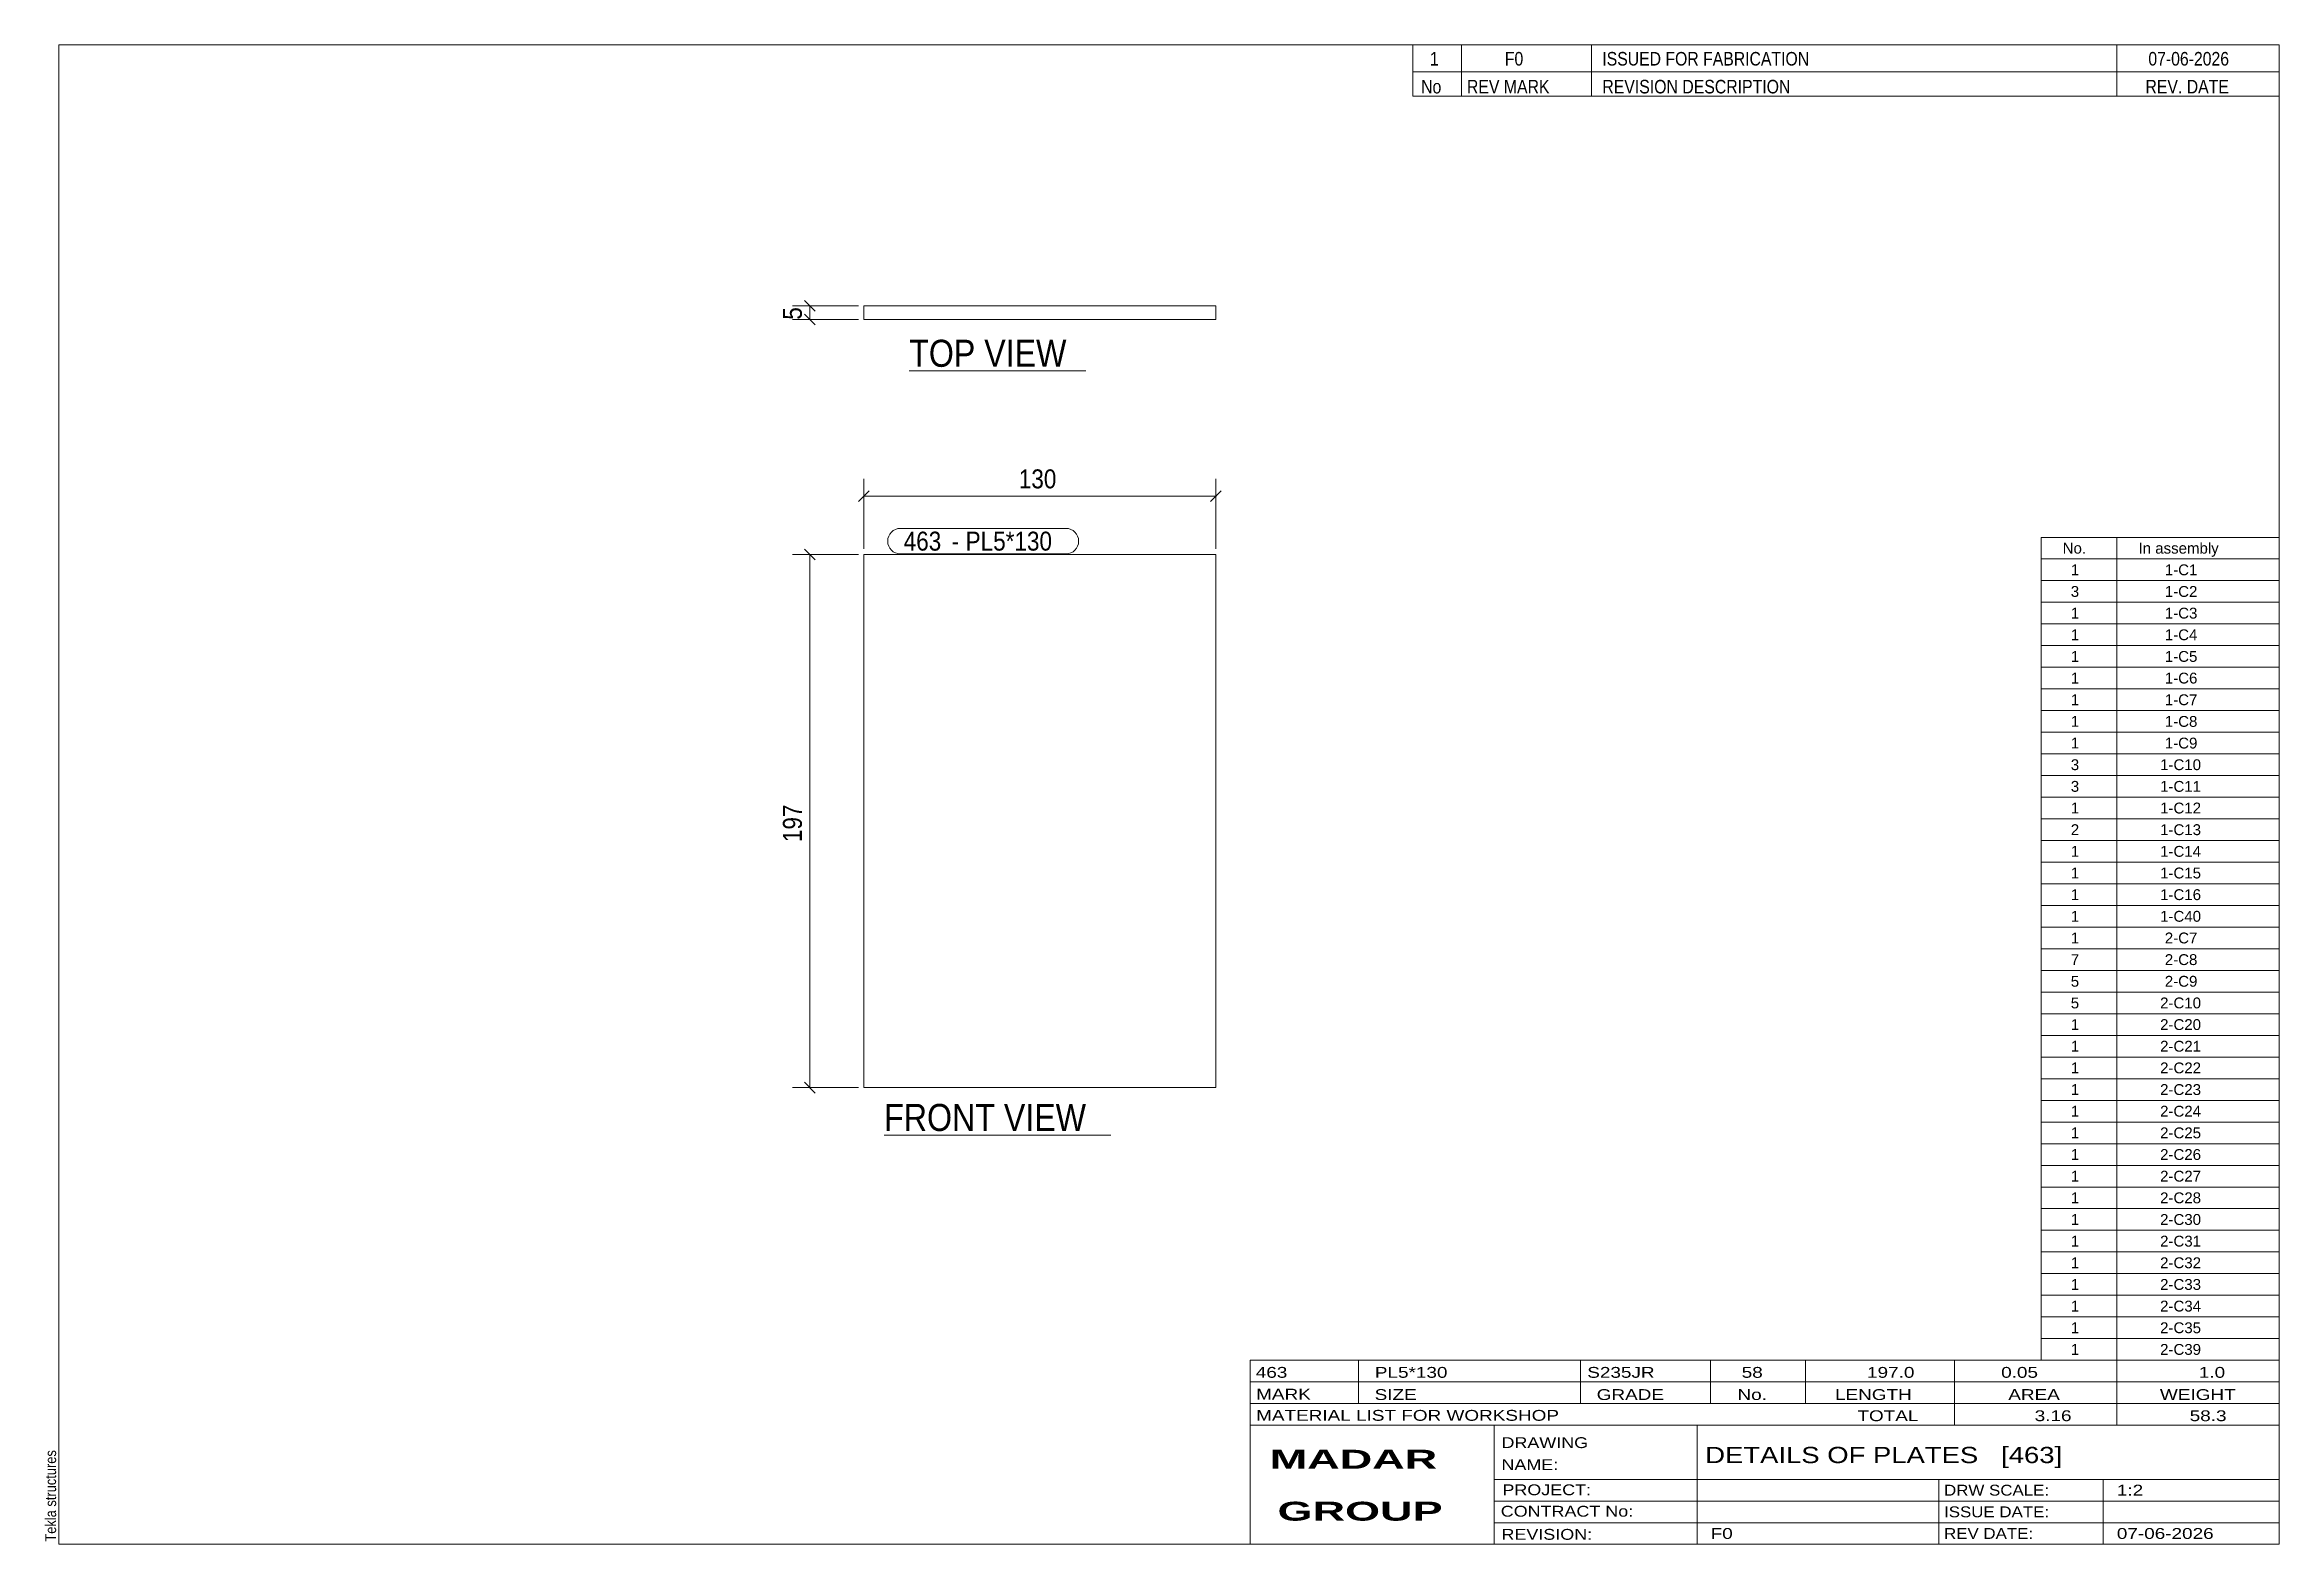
# Model space of a CAD drawing. Header units: millimetres. Extents: x 2 to 415, y 5 to 282.
import ezdxf

# ---------------------------------------------------------------- set-up
doc = ezdxf.new("R2010")
doc.units = ezdxf.units.MM
doc.linetypes.add('XKITLINE00', pattern=[0])
for name, color, linetype, lineweight in [('Dimensions', 7, 'Continuous', 0), ('DrawingSheet', 5, 'Continuous', 0), ('OtherObjectType', 7, 'Continuous', 0), ('Part', 2, 'Continuous', 0), ('PartMark', 7, 'Continuous', 0)]:
    doc.layers.add(name, color=color, linetype=linetype, lineweight=lineweight)
doc.styles.add('ARIAL', font='ARIAL.TTF')
doc.styles.add('ARIAL_BOLD', font='ARIALBD.TTF')
doc.styles.add('ARIAL_NARROW', font='ARIALN.TTF')

# ---------------------------------------------------------------- blocks, each defined once
blk = doc.blocks.new('*A1')
at = {"layer": 'Part', "color": 2, "linetype": 'XKITLINE00', "lineweight": 0}
for p, q in [((153.65, 89.35), (153.65, 187.85)), ((153.65, 187.85), (218.65, 187.85)), ((218.65, 187.85), (218.65, 89.35)), ((218.65, 89.35), (153.65, 89.35))]:
    blk.add_line(p, q, dxfattribs=at)
blk = doc.blocks.new('*A2')
at = {"layer": 'Part', "color": 2, "linetype": 'XKITLINE00', "lineweight": 0}
for p, q in [((153.65, 231.25), (153.65, 233.75)), ((218.65, 233.75), (153.65, 233.75)), ((218.65, 231.25), (153.65, 231.25)), ((218.65, 231.25), (218.65, 233.75))]:
    blk.add_line(p, q, dxfattribs=at)
blk = doc.blocks.new('*A3')
at = {"layer": 'DrawingSheet', "color": 5, "linetype": 'XKITLINE00', "lineweight": 0}
for p, q in [((415, 282), (5, 282)), ((5, 282), (5, 5)), ((415, 5), (415, 282)), ((5, 5), (415, 5))]:
    blk.add_line(p, q, dxfattribs=at)
at = {"layer": 'DrawingSheet', "color": 5, "style": 'ARIAL', "width": 0.85}
blk.add_text('Tekla structures', height=2, rotation=90, dxfattribs=at).set_placement((4.5, 5.5))
blk = doc.blocks.new('*A4')
at = {"layer": 'OtherObjectType', "color": 7, "linetype": 'XKITLINE00', "lineweight": 0}
for p, q in [((371, 191), (415, 191)), ((371, 187), (371, 191)), ((385, 187), (385, 191)), ((415, 187), (415, 191)), ((371, 187), (415, 187)), ((371, 183), (371, 187)), ((385, 183), (385, 187)), ((415, 183), (415, 187)), ((371, 183), (415, 183)), ((371, 179), (371, 183)), ((385, 179), (385, 183)), ((415, 179), (415, 183)), ((371, 179), (415, 179)), ((371, 175), (371, 179)), ((385, 175), (385, 179)), ((415, 175), (415, 179)), ((371, 175), (415, 175)), ((371, 171), (371, 175)), ((385, 171), (385, 175)), ((415, 171), (415, 175)), ((371, 171), (415, 171)), ((371, 167), (371, 171)), ((385, 167), (385, 171)), ((415, 167), (415, 171)), ((371, 167), (415, 167)), ((371, 163), (371, 167)), ((385, 163), (385, 167)), ((415, 163), (415, 167)), ((371, 163), (415, 163)), ((371, 159), (371, 163)), ((385, 159), (385, 163)), ((415, 159), (415, 163)), ((371, 159), (415, 159)), ((371, 155), (371, 159)), ((385, 155), (385, 159)), ((415, 155), (415, 159)), ((371, 155), (415, 155)), ((371, 151), (371, 155)), ((385, 151), (385, 155)), ((415, 151), (415, 155)), ((371, 151), (415, 151)), ((371, 147), (371, 151)), ((385, 147), (385, 151)), ((415, 147), (415, 151)), ((371, 147), (415, 147)), ((371, 143), (371, 147)), ((385, 143), (385, 147)), ((415, 143), (415, 147)), ((371, 143), (415, 143)), ((371, 139), (371, 143)), ((385, 139), (385, 143)), ((415, 139), (415, 143)), ((371, 139), (415, 139)), ((371, 135), (371, 139)), ((385, 135), (385, 139)), ((415, 135), (415, 139)), ((371, 135), (415, 135)), ((371, 131), (371, 135)), ((385, 131), (385, 135)), ((415, 131), (415, 135)), ((371, 131), (415, 131)), ((371, 127), (371, 131)), ((385, 127), (385, 131)), ((415, 127), (415, 131)), ((371, 127), (415, 127)), ((371, 123), (371, 127)), ((385, 123), (385, 127)), ((415, 123), (415, 127)), ((371, 123), (415, 123)), ((371, 119), (371, 123)), ((385, 119), (385, 123)), ((415, 119), (415, 123)), ((371, 119), (415, 119)), ((371, 115), (371, 119)), ((385, 115), (385, 119)), ((415, 115), (415, 119)), ((371, 115), (415, 115)), ((371, 111), (371, 115)), ((385, 111), (385, 115)), ((415, 111), (415, 115)), ((371, 111), (415, 111)), ((371, 107), (371, 111)), ((385, 107), (385, 111)), ((415, 107), (415, 111)), ((371, 107), (415, 107)), ((371, 103), (371, 107)), ((385, 103), (385, 107)), ((415, 103), (415, 107)), ((371, 103), (415, 103)), ((371, 99), (371, 103)), ((385, 99), (385, 103)), ((415, 99), (415, 103)), ((371, 99), (415, 99)), ((371, 95), (371, 99)), ((371, 95), (415, 95)), ((371, 91), (371, 95)), ((385, 95), (385, 99)), ((385, 91), (385, 95)), ((415, 95), (415, 99)), ((415, 91), (415, 95)), ((371, 91), (415, 91)), ((371, 87), (371, 91)), ((385, 87), (385, 91)), ((415, 87), (415, 91)), ((371, 87), (415, 87)), ((371, 83), (371, 87)), ((385, 83), (385, 87)), ((415, 83), (415, 87)), ((371, 83), (415, 83)), ((371, 79), (371, 83)), ((385, 79), (385, 83)), ((415, 79), (415, 83)), ((371, 79), (415, 79)), ((371, 75), (371, 79)), ((385, 75), (385, 79)), ((415, 75), (415, 79)), ((371, 75), (415, 75)), ((371, 71), (371, 75)), ((385, 71), (385, 75)), ((415, 71), (415, 75)), ((371, 71), (415, 71)), ((371, 67), (371, 71)), ((385, 67), (385, 71)), ((415, 67), (415, 71)), ((371, 67), (415, 67)), ((371, 63), (371, 67)), ((385, 63), (385, 67)), ((415, 63), (415, 67)), ((371, 63), (415, 63)), ((371, 59), (371, 63)), ((385, 59), (385, 63)), ((415, 59), (415, 63)), ((371, 59), (415, 59)), ((371, 55), (371, 59)), ((385, 55), (385, 59)), ((415, 55), (415, 59)), ((371, 55), (415, 55)), ((371, 51), (371, 55)), ((385, 51), (385, 55)), ((415, 51), (415, 55)), ((371, 51), (415, 51)), ((371, 47), (371, 51)), ((385, 47), (385, 51)), ((415, 47), (415, 51)), ((371, 47), (415, 47)), ((371, 43), (371, 47)), ((385, 43), (385, 47)), ((415, 43), (415, 47)), ((371, 43), (415, 43)), ((371, 39), (371, 43)), ((385, 39), (385, 43)), ((415, 39), (415, 43)), ((371, 39), (415, 39))]:
    blk.add_line(p, q, dxfattribs=at)
at = {"layer": 'OtherObjectType', "color": 7, "style": 'ARIAL_NARROW', "width": 1.211571}
for s, p in [('No.', (375, 188)), ('In assembly', (389, 188)), ('1', (376.5, 184)), ('1-C1', (393.86, 184)), ('3', (376.5, 180)), ('1-C2', (393.86, 180)), ('1', (376.5, 176)), ('1-C3', (393.86, 176)), ('1', (376.5, 172)), ('1-C4', (393.86, 172)), ('1', (376.5, 168)), ('1-C5', (393.86, 168)), ('1', (376.5, 164)), ('1-C6', (393.86, 164)), ('1', (376.5, 160)), ('1-C7', (393.86, 160)), ('1', (376.5, 156)), ('1-C8', (393.86, 156)), ('1', (376.5, 152)), ('1-C9', (393.86, 152)), ('3', (376.5, 148)), ('1-C10', (392.99, 148)), ('3', (376.5, 144)), ('1-C11', (392.99, 144)), ('1', (376.5, 140)), ('1-C12', (392.99, 140)), ('2', (376.5, 136)), ('1-C13', (392.99, 136)), ('1', (376.5, 132)), ('1-C14', (392.99, 132)), ('1', (376.5, 128)), ('1-C15', (392.99, 128)), ('1', (376.5, 124)), ('1-C16', (392.99, 124)), ('1', (376.5, 120)), ('1-C40', (392.99, 120)), ('1', (376.5, 116)), ('2-C7', (393.86, 116)), ('7', (376.5, 112)), ('2-C8', (393.86, 112)), ('5', (376.5, 108)), ('2-C9', (393.86, 108)), ('5', (376.5, 104)), ('2-C10', (392.99, 104)), ('1', (376.5, 100)), ('2-C20', (392.99, 100)), ('1', (376.5, 96)), ('2-C21', (392.99, 96)), ('1', (376.5, 92)), ('2-C22', (392.99, 92)), ('1', (376.5, 88)), ('2-C23', (392.99, 88)), ('1', (376.5, 84)), ('2-C24', (392.99, 84)), ('1', (376.5, 80)), ('2-C25', (392.99, 80)), ('1', (376.5, 76)), ('2-C26', (392.99, 76)), ('1', (376.5, 72)), ('2-C27', (392.99, 72)), ('1', (376.5, 68)), ('2-C28', (392.99, 68)), ('2-C30', (392.99, 64)), ('1', (376.5, 64)), ('1', (376.5, 60)), ('2-C31', (392.99, 60)), ('1', (376.5, 56)), ('2-C32', (392.99, 56)), ('1', (376.5, 52)), ('2-C33', (392.99, 52)), ('1', (376.5, 48)), ('2-C34', (392.99, 48)), ('1', (376.5, 44)), ('2-C35', (392.99, 44)), ('1', (376.5, 40)), ('2-C39', (392.99, 40))]:
    blk.add_text(s, height=2, dxfattribs=at).set_placement(p)
blk = doc.blocks.new('*A5')
at = {"layer": 'OtherObjectType', "color": 7, "linetype": 'XKITLINE00', "lineweight": 0}
for p, q in [((255, 282), (415, 282)), ((415, 282), (255, 282)), ((255, 282), (255, 277)), ((264, 282), (264, 277)), ((288, 282), (288, 277)), ((385, 282), (385, 277)), ((415, 282), (415, 277)), ((255, 277), (415, 277)), ((255, 277), (255, 272.5)), ((255, 277), (415, 277)), ((264, 277), (264, 272.5)), ((288, 277), (288, 272.5)), ((385, 277), (385, 272.5)), ((415, 277), (415, 272.5)), ((415, 272.5), (255, 272.5))]:
    blk.add_line(p, q, dxfattribs=at)
at = {"layer": 'OtherObjectType', "color": 7, "style": 'ARIAL_NARROW'}
for s, width, p in [('1', 1.017001, (258.16, 278.15)), ('F0', 1.017001, (272, 278.15)), ('ISSUED FOR FABRICATION', 1.017001, (290, 278.15)), ('07-06-2026', 1.017001, (390.82, 278.15)), ('No', 1.02, (256.54, 273)), ('REV MARK', 1.02, (265, 273)), ('REVISION DESCRIPTION', 1.02, (290, 273)), ('REV. DATE', 1.02, (390.28, 273))]:
    blk.add_text(s, height=2.5, dxfattribs=dict(at, width=width)).set_placement(p)
blk = doc.blocks.new('*A6')
at = {"layer": 'OtherObjectType', "color": 7, "linetype": 'XKITLINE00', "lineweight": 0}
for p, q in [((225, 39), (415, 39)), ((225, 39), (225, 35)), ((225, 39), (415, 39)), ((245, 35), (245, 39)), ((286, 35), (286, 39)), ((310, 35), (310, 39)), ((327.5, 35), (327.5, 39)), ((355, 35), (355, 39)), ((385, 35), (385, 39)), ((415, 35), (415, 39)), ((225, 35), (415, 35)), ((225, 35), (225, 5)), ((225, 35), (415, 35)), ((245, 31), (245, 35)), ((286, 31), (286, 35)), ((310, 31), (310, 35)), ((327.5, 31), (327.5, 35)), ((355, 31), (355, 35)), ((385, 31), (385, 35)), ((415, 31), (415, 35)), ((225, 31), (415, 31)), ((355, 27), (355, 31)), ((385, 27), (385, 31)), ((415, 27), (415, 31)), ((225, 27), (415, 27)), ((270, 21), (270, 27)), ((307.5, 17), (307.5, 27)), ((415, 21), (415, 27)), ((270, 21), (270, 5)), ((415, 17), (415, 21)), ((270, 17), (415, 17)), ((307.5, 5), (307.5, 17)), ((352.16, 13), (352.16, 17)), ((382.5, 5), (382.5, 17)), ((415, 13), (415, 17)), ((270, 13), (415, 13)), ((352.16, 5), (352.16, 13)), ((415, 9), (415, 13)), ((270, 9), (415, 9)), ((415, 5), (415, 9)), ((225, 5), (415, 5)), ((262.5, 5), (415, 5))]:
    blk.add_line(p, q, dxfattribs=at)
at = {"layer": 'OtherObjectType', "color": 7, "style": 'ARIAL_NARROW'}
for s, height, width, p in [('463', 2, 1.525501, (226.01, 35.76)), ('PL5*130', 2, 1.525501, (248, 35.76)), ('S235JR', 2, 1.525501, (287.22, 35.76)), ('58', 2, 1.525501, (315.73, 35.76)), ('197.0', 2, 1.525501, (338.88, 35.76)), ('0.05', 2, 1.525501, (363.64, 35.76)), ('1.0', 2, 1.525501, (400.14, 35.76)), ('MARK', 2, 1.525501, (226.08, 31.73)), ('SIZE', 2, 1.525501, (247.96, 31.66)), ('GRADE', 2, 1.525501, (288.96, 31.66)), ('No.', 2, 1.525501, (314.96, 31.66)), ('LENGTH', 2, 1.525501, (332.96, 31.66)), ('AREA', 2, 1.525501, (364.96, 31.66)), ('WEIGHT', 2, 1.525501, (392.96, 31.66)), ('MATERIAL LIST FOR WORKSHOP', 2, 1.525501, (226.08, 27.82)), ('TOTAL', 2, 1.525501, (337.1, 27.75)), ('3.16', 2, 1.525501, (369.83, 27.75)), ('58.3', 2, 1.525501, (398.45, 27.75)), ('DRAWING', 2, 1.445, (271.38, 22.78)), ('NAME:', 2, 1.445, (271.38, 18.72)), ('DETAILS OF PLATES   [463]', 3, 1.474651, (309, 20)), ('PROJECT:', 2, 1.445, (271.55, 14.07)), ('DRW SCALE:', 2, 1.36, (353.1, 14)), ('1:2', 2, 1.525501, (385, 14)), ('CONTRACT No:', 2, 1.445, (271.25, 10.11)), ('ISSUE DATE:', 2, 1.36, (353.1, 10)), ('REVISION:', 2, 1.445, (271.38, 5.84)), ('F0', 2, 1.525501, (310, 6)), ('REV DATE:', 2, 1.36, (353.1, 6)), ('07-06-2026', 2, 1.525501, (385, 6))]:
    blk.add_text(s, height=height, dxfattribs=dict(at, width=width)).set_placement(p)
at = {"layer": 'OtherObjectType', "color": 1, "style": 'ARIAL_BOLD', "width": 1.7}
for s, p in [('MADAR ', (228.58, 18.97)), ('GROUP', (230.03, 9.37))]:
    blk.add_text(s, height=3.5, dxfattribs=at).set_placement(p)
blk = doc.blocks.new('*A7')
at = {"layer": 'Dimensions', "color": 7, "linetype": 'XKITLINE00', "lineweight": 0}
for p, q in [((154.64, 199.59), (152.66, 197.61)), ((153.65, 188.85), (153.65, 201.8)), ((153.65, 198.6), (218.65, 198.6)), ((219.64, 199.59), (217.66, 197.61)), ((218.65, 188.85), (218.65, 201.8))]:
    blk.add_line(p, q, dxfattribs=at)
at = {"layer": 'Dimensions', "color": 3}
for p in [(153.65, 198.6), (218.65, 198.6)]:
    blk.add_point(p, dxfattribs=at)
at = {"layer": 'Dimensions', "color": 3, "style": 'ARIAL', "width": 0.85}
blk.add_text('130', height=3.5, dxfattribs=at).set_placement((182.26, 200.05))
blk = doc.blocks.new('*A8')
at = {"layer": 'Dimensions', "color": 7, "linetype": 'XKITLINE00', "lineweight": 0}
for p, q in [((152.65, 187.85), (140.45, 187.85)), ((142.66, 188.84), (144.64, 186.86)), ((143.65, 89.35), (143.65, 187.85)), ((152.65, 89.35), (140.45, 89.35)), ((142.66, 90.34), (144.64, 88.36))]:
    blk.add_line(p, q, dxfattribs=at)
at = {"layer": 'Dimensions', "color": 3}
for p in [(143.65, 187.85), (143.65, 89.35)]:
    blk.add_point(p, dxfattribs=at)
at = {"layer": 'Dimensions', "color": 3, "style": 'ARIAL', "width": 0.85}
blk.add_text('197', height=3.5, rotation=90.0002, dxfattribs=at).set_placement((142.2, 134.71))
blk = doc.blocks.new('*A9')
at = {"layer": 'PartMark', "color": 7, "linetype": 'XKITLINE00', "lineweight": 0}
for p, q in [((160.4, 192.65), (190.95, 192.65)), ((160.4, 187.95), (190.95, 187.95))]:
    blk.add_line(p, q, dxfattribs=at)
for centre, start, end in [((160.4, 190.3), 90, 270), ((190.95, 190.3), 270, 90)]:
    blk.add_arc(centre, 2.35, start, end, dxfattribs=at)
at = {"layer": 'PartMark', "color": 1, "style": 'ARIAL', "width": 0.85}
blk.add_text('463', height=3.5, dxfattribs=at).set_placement((161, 188.55))
at = {"layer": 'PartMark', "color": 3, "style": 'ARIAL', "width": 0.85}
for s, p in [('-', (169.84, 188.55)), ('PL5*130', (172.44, 188.55))]:
    blk.add_text(s, height=3.5, dxfattribs=at).set_placement(p)
blk = doc.blocks.new('*A10')
at = {"layer": 'OtherObjectType', "color": 7, "linetype": 'XKITLINE00', "lineweight": 0}
blk.add_line((157.4, 80.6), (199.25, 80.6), dxfattribs=at)
at = {"layer": 'OtherObjectType', "color": 3, "style": 'ARIAL', "width": 0.85}
blk.add_text('FRONT VIEW', height=5, dxfattribs=at).set_placement((157.4, 81.35))
blk = doc.blocks.new('*A11')
at = {"layer": 'Dimensions', "color": 7, "linetype": 'XKITLINE00', "lineweight": 0}
for p, q in [((152.65, 233.75), (140.45, 233.75)), ((152.65, 231.25), (140.45, 231.25)), ((142.66, 234.74), (144.64, 232.76)), ((142.66, 232.24), (144.64, 230.26)), ((143.65, 231.25), (143.65, 233.75))]:
    blk.add_line(p, q, dxfattribs=at)
at = {"layer": 'Dimensions', "color": 3}
for p in [(143.65, 233.75), (143.65, 231.25)]:
    blk.add_point(p, dxfattribs=at)
at = {"layer": 'Dimensions', "color": 3, "style": 'ARIAL', "width": 0.85}
blk.add_text('5', height=3.5, rotation=90.0002, dxfattribs=at).set_placement((142.2, 231.2))
blk = doc.blocks.new('*A12')
at = {"layer": 'OtherObjectType', "color": 7, "linetype": 'XKITLINE00', "lineweight": 0}
blk.add_line((162.02, 221.75), (194.63, 221.75), dxfattribs=at)
at = {"layer": 'OtherObjectType', "color": 3, "style": 'ARIAL', "width": 0.85}
blk.add_text('TOP VIEW', height=5, dxfattribs=at).set_placement((162.02, 222.5))

msp = doc.modelspace()

# ---------------------------------------------------------------- block references
at = {"lineweight": 0}
for name in ['*A3', '*A5', '*A11', '*A2', '*A12', '*A7', '*A9', '*A4', '*A8', '*A1', '*A10', '*A6']:
    msp.add_blockref(name, (0, 0), dxfattribs=at)

doc.saveas('drawing.dxf')
